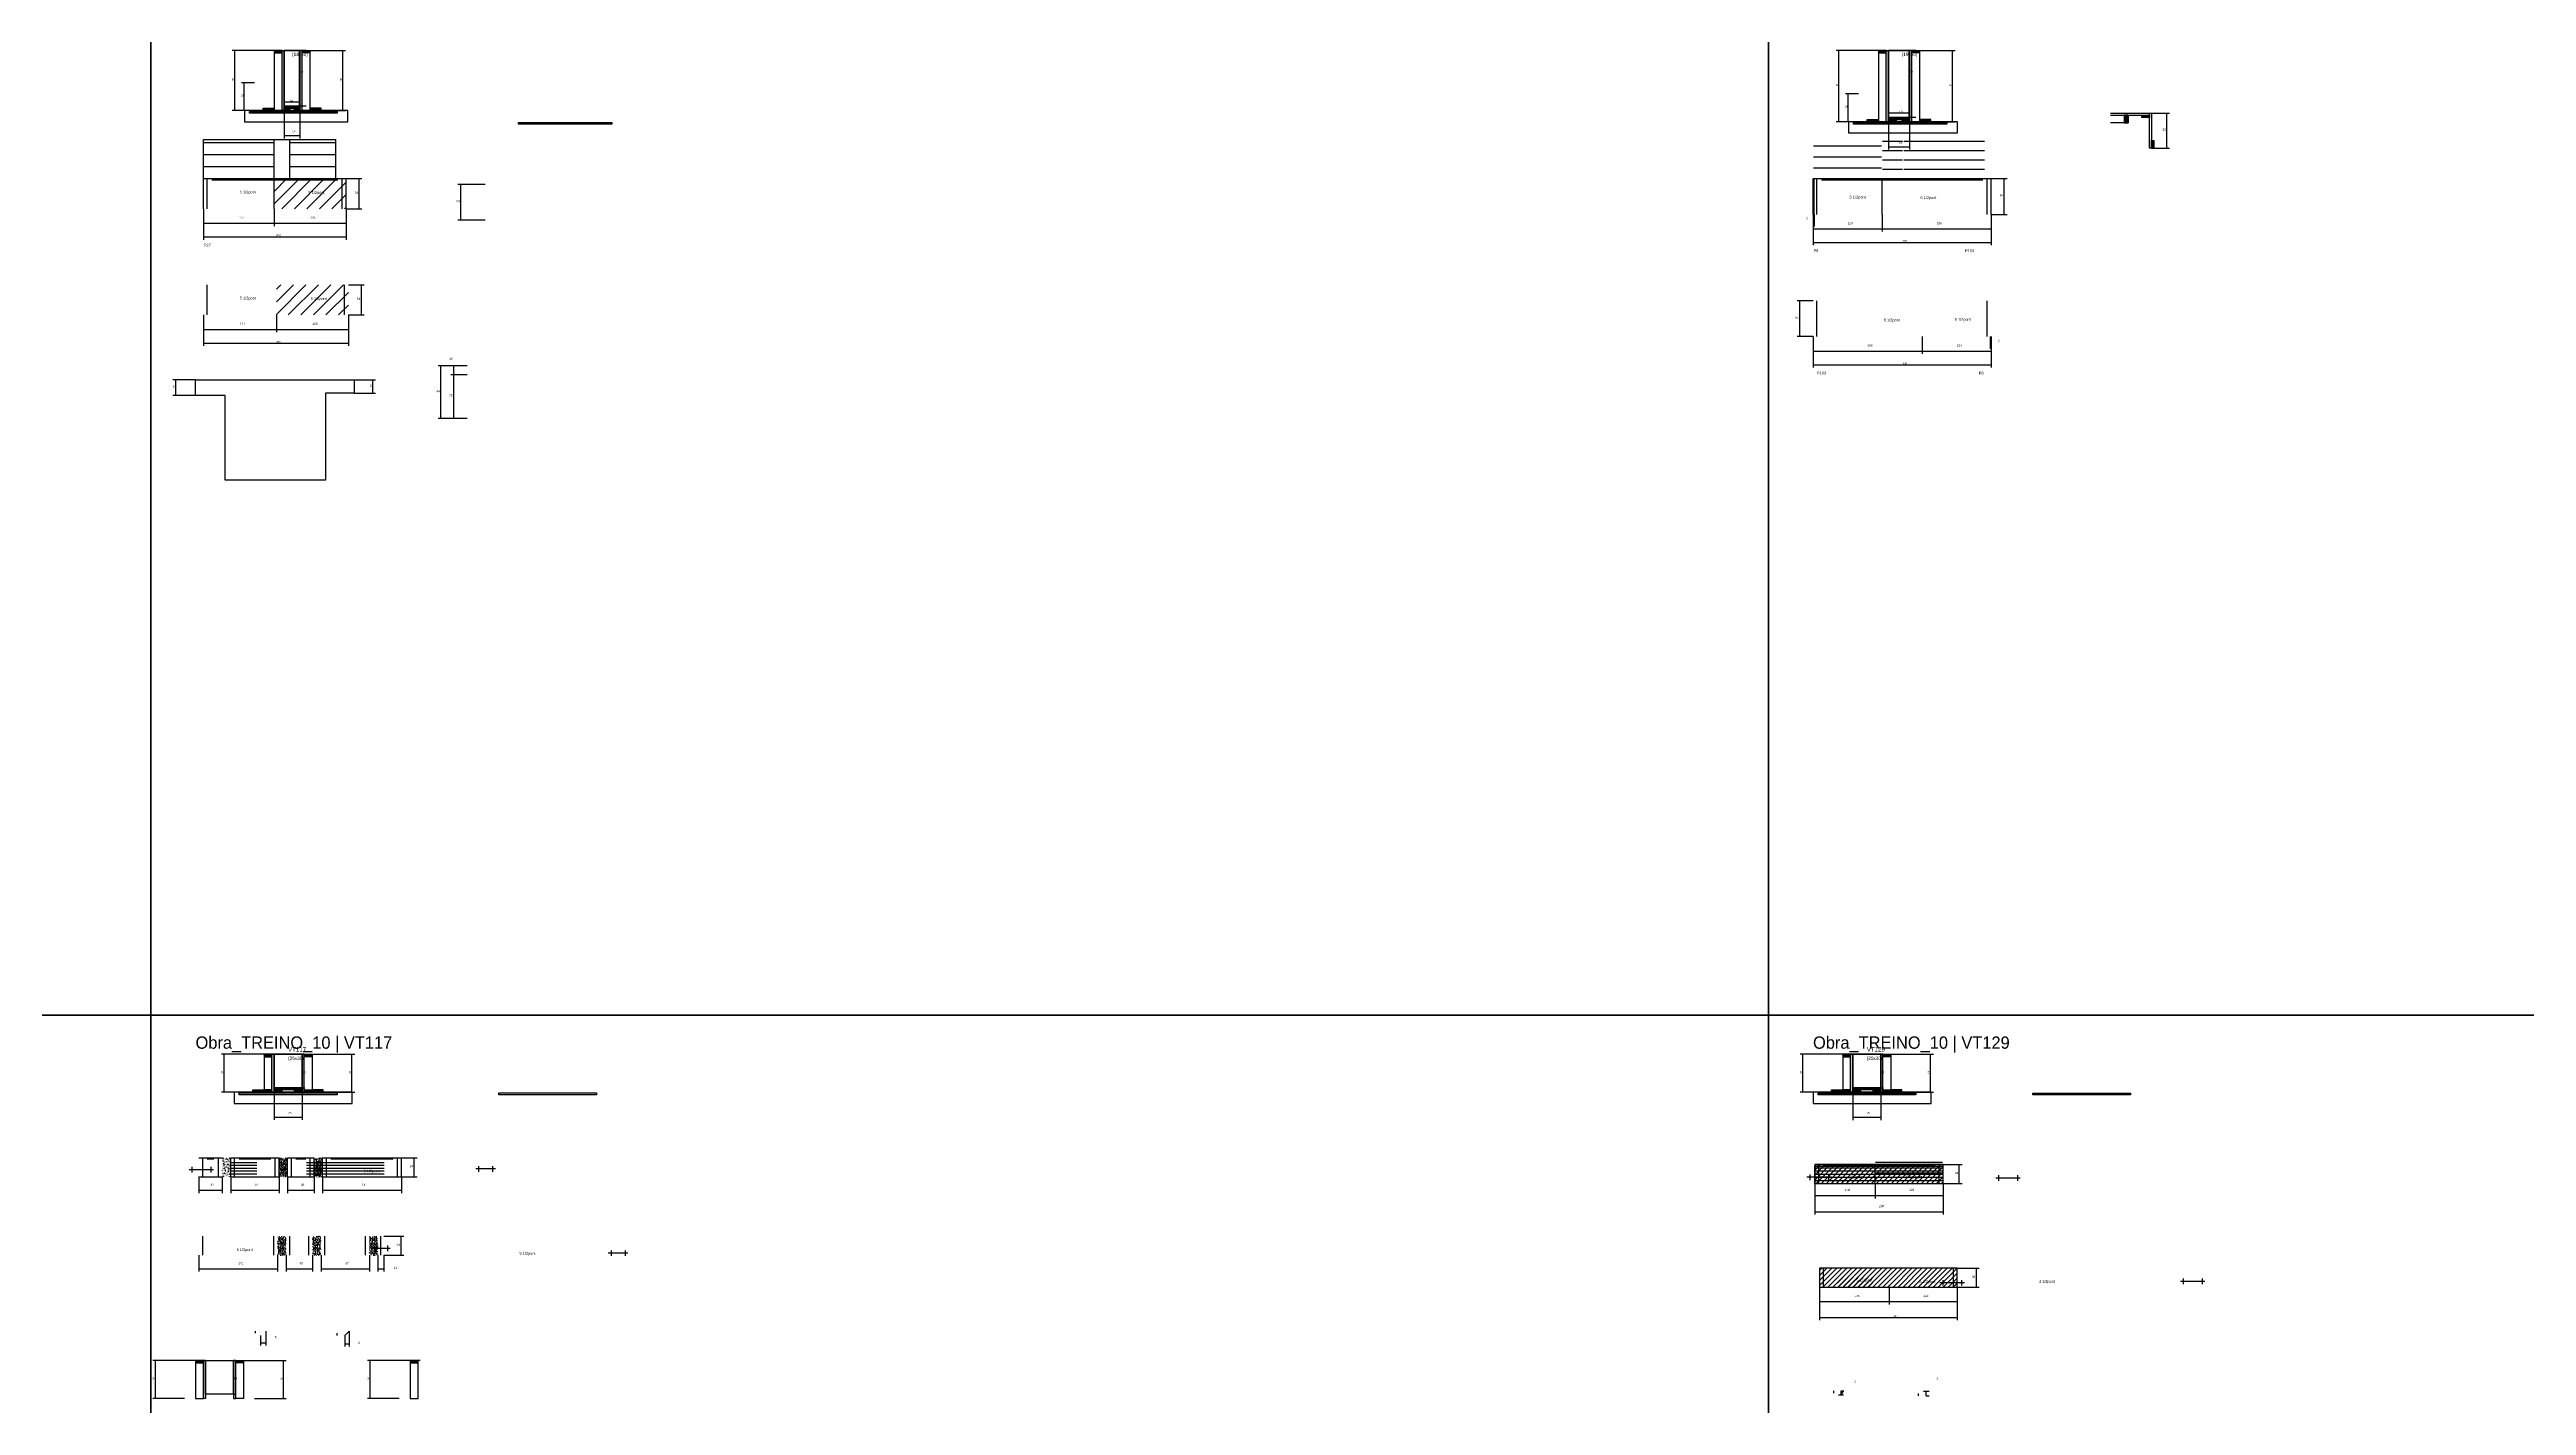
# Model space of a CAD drawing. Header units: metres. Extents: x -41 to 34800, y -36000 to 1848.
# Drawn here: x 25918 to 30359, y -15100 to -12668 of the extents above; entities that cross this region are included whole.
import ezdxf

# ---------------------------------------------------------------- set-up
doc = ezdxf.new("R2010")
doc.units = ezdxf.units.M
for name, color, linetype in [('CELL_BORDER', 8, 'Continuous'), ('CONCRETO', 251, 'Continuous'), ('COTA', 4, 'Continuous'), ('Cota Seção (2x)', 4, 'Continuous'), ('detalhes', 7, 'Continuous'), ('Hachura', 253, 'Continuous'), ('LABEL_ID', 3, 'Continuous'), ('Madeira', 126, 'Continuous'), ('NOMENCLATURA', 7, 'Continuous'), ('Painéis', 200, 'Continuous'), ('REAPROVEITAMENTO', 251, 'Continuous'), ('SARR_2.2x7', 40, 'Continuous'), ('SARR_EDITAR', 141, 'Continuous'), ('SCO-___-LAJ', 4, 'Continuous'), ('Texto Seção', 7, 'Continuous')]:
    doc.layers.add(name, color=color, linetype=linetype)

msp = doc.modelspace()

# ---------------------------------------------------------------- hatches: boundary and pattern name
at = {"layer": 'COTA'}
h = msp.add_hatch(dxfattribs=at)
h.set_pattern_fill('AR-CONC', scale=0.03)
h.paths.add_polyline_path([(26243, -14655.5), (26228, -14655.5), (26228, -14689.5), (26243, -14689.5)])
h = msp.add_hatch(dxfattribs=at)
h.set_pattern_fill('AR-CONC', scale=0.03)
h.paths.add_polyline_path([(26330, -14689.5), (26345, -14689.5), (26345, -14655.5), (26330, -14655.5)])
h = msp.add_hatch(dxfattribs=at)
h.set_pattern_fill('AR-CONC', scale=0.03)
h.paths.add_polyline_path([(26407.8, -14655.5), (26392.8, -14655.5), (26392.8, -14689.5), (26407.8, -14689.5)])
h = msp.add_hatch(dxfattribs=at)
h.set_pattern_fill('AR-CONC', scale=0.03)
h.paths.add_polyline_path([(26327.2, -14830.3), (26342.2, -14830.3), (26342.2, -14796.3), (26327.2, -14796.3)])
h = msp.add_hatch(dxfattribs=at)
h.set_pattern_fill('AR-CONC', scale=0.03)
h.paths.add_polyline_path([(26405, -14796.3), (26390, -14796.3), (26390, -14830.3), (26405, -14830.3)])
h = msp.add_hatch(dxfattribs=at)
h.set_pattern_fill('AR-CONC', scale=0.03)
h.paths.add_polyline_path([(26492, -14796.3), (26507, -14796.3), (26507, -14830.3), (26492, -14830.3)])
at = {"layer": 'Hachura'}
h = msp.add_hatch(dxfattribs=at)
h.set_pattern_fill('ANSI31', scale=0.5)
h.paths.add_polyline_path([(26335.1, -12674.4), (26335.1, -12670), (26335.1, -12670), (26321.1, -12670), (26321.1, -12670), (26321.1, -12674.4), (26321.1, -12674.4), (26335.1, -12674.4)])
h = msp.add_hatch(color=8, dxfattribs=at)
h.dxf.hatch_style = 1
h.paths.add_polyline_path([(26339.1, -12670), (26335.1, -12670), (26335.1, -12670), (26335.1, -12778), (26335.1, -12778), (26339.1, -12778), (26339.1, -12778), (26339.1, -12670)])
h = msp.add_hatch(color=8, dxfattribs=at)
h.dxf.hatch_style = 1
h.paths.add_polyline_path([(26371.1, -12670), (26367.1, -12670), (26367.1, -12670), (26367.1, -12778), (26367.1, -12778), (26371.1, -12778), (26371.1, -12778), (26371.1, -12670)])
h = msp.add_hatch(dxfattribs=at)
h.set_pattern_fill('ANSI31', scale=0.5)
h.paths.add_polyline_path([(26371.1, -12674.4), (26371.1, -12670), (26371.1, -12670), (26385.1, -12670), (26385.1, -12670), (26385.1, -12674.4), (26385.1, -12674.4), (26371.1, -12674.4)])
h = msp.add_hatch(dxfattribs=at)
h.set_pattern_fill('ANSI31', scale=0.5)
h.paths.add_polyline_path([(29211.1, -12674.4), (29211.1, -12670), (29211.1, -12670), (29197.1, -12670), (29197.1, -12670), (29197.1, -12674.4), (29197.1, -12674.4), (29211.1, -12674.4)])
h = msp.add_hatch(color=8, dxfattribs=at)
h.dxf.hatch_style = 1
h.paths.add_polyline_path([(29215.1, -12670), (29211.1, -12670), (29211.1, -12670), (29211.1, -12798), (29211.1, -12798), (29215.1, -12798), (29215.1, -12798), (29215.1, -12670)])
h = msp.add_hatch(color=8, dxfattribs=at)
h.dxf.hatch_style = 1
h.paths.add_polyline_path([(29257.1, -12670), (29253.1, -12670), (29253.1, -12670), (29253.1, -12798), (29253.1, -12798), (29257.1, -12798), (29257.1, -12798), (29257.1, -12670)])
h = msp.add_hatch(dxfattribs=at)
h.set_pattern_fill('ANSI31', scale=0.5)
h.paths.add_polyline_path([(29257.1, -12674.4), (29257.1, -12670), (29257.1, -12670), (29271.1, -12670), (29271.1, -12670), (29271.1, -12674.4), (29271.1, -12674.4), (29257.1, -12674.4)])
h = msp.add_hatch(dxfattribs=at)
h.set_pattern_fill('ANSI31', scale=0.5)
h.paths.add_polyline_path([(26301.1, -12778), (26301.1, -12773.6), (26301.1, -12773.6), (26321.1, -12773.6), (26321.1, -12773.6), (26321.1, -12778), (26321.1, -12778), (26301.1, -12778)])
h = msp.add_hatch(color=8, dxfattribs=at)
h.dxf.hatch_style = 1
h.paths.add_polyline_path([(26367.1, -12773.6), (26367.1, -12770), (26367.1, -12770), (26339.1, -12770), (26339.1, -12770), (26339.1, -12773.6), (26339.1, -12773.6), (26367.1, -12773.6)])
h = msp.add_hatch(dxfattribs=at)
h.set_pattern_fill('ANSI31', scale=0.5)
h.paths.add_polyline_path([(26339.1, -12778), (26339.1, -12773.6), (26339.1, -12773.6), (26349.1, -12773.6), (26349.1, -12773.6), (26349.1, -12778), (26349.1, -12778), (26339.1, -12778)])
h = msp.add_hatch(dxfattribs=at)
h.set_pattern_fill('ANSI31', scale=0.5)
h.paths.add_polyline_path([(26367.1, -12778), (26367.1, -12773.6), (26367.1, -12773.6), (26357.1, -12773.6), (26357.1, -12773.6), (26357.1, -12778), (26357.1, -12778), (26367.1, -12778)])
h = msp.add_hatch(dxfattribs=at)
h.set_pattern_fill('ANSI31', scale=0.5)
h.paths.add_polyline_path([(26405.1, -12778), (26405.1, -12773.6), (26405.1, -12773.6), (26385.1, -12773.6), (26385.1, -12773.6), (26385.1, -12778), (26385.1, -12778), (26405.1, -12778)])
h = msp.add_hatch(dxfattribs=at)
h.set_pattern_fill('ANSI31', scale=0.5)
h.paths.add_polyline_path([(29644.9, -12786), (29637.9, -12786), (29637.9, -12800), (29644.9, -12800)])
h = msp.add_hatch(dxfattribs=at)
h.set_pattern_fill('ANSI31', scale=0.5)
h.paths.add_polyline_path([(29669.3, -12786), (29669.3, -12790.4), (29669.3, -12790.4), (29683.3, -12790.4), (29683.3, -12790.4), (29683.3, -12786), (29683.3, -12786), (29669.3, -12786)])
h = msp.add_hatch(dxfattribs=at)
h.set_pattern_fill('ANSI31', scale=0.5)
h.paths.add_polyline_path([(29177.1, -12798), (29177.1, -12793.6), (29177.1, -12793.6), (29197.1, -12793.6), (29197.1, -12793.6), (29197.1, -12798), (29197.1, -12798), (29177.1, -12798)])
h = msp.add_hatch(color=8, dxfattribs=at)
h.dxf.hatch_style = 1
h.paths.add_polyline_path([(29253.1, -12793.6), (29253.1, -12790), (29253.1, -12790), (29215.1, -12790), (29215.1, -12790), (29215.1, -12793.6), (29215.1, -12793.6), (29253.1, -12793.6)])
h = msp.add_hatch(dxfattribs=at)
h.set_pattern_fill('ANSI31', scale=0.5)
h.paths.add_polyline_path([(29215.1, -12798), (29215.1, -12793.6), (29215.1, -12793.6), (29229.1, -12793.6), (29229.1, -12793.6), (29229.1, -12798), (29229.1, -12798), (29215.1, -12798)])
h = msp.add_hatch(dxfattribs=at)
h.set_pattern_fill('ANSI31', scale=0.5)
h.paths.add_polyline_path([(29253.1, -12798), (29253.1, -12793.6), (29253.1, -12793.6), (29239.1, -12793.6), (29239.1, -12793.6), (29239.1, -12798), (29239.1, -12798), (29253.1, -12798)])
h = msp.add_hatch(dxfattribs=at)
h.set_pattern_fill('ANSI31', scale=0.5)
h.paths.add_polyline_path([(29291.1, -12798), (29291.1, -12793.6), (29291.1, -12793.6), (29271.1, -12793.6), (29271.1, -12793.6), (29271.1, -12798), (29271.1, -12798), (29291.1, -12798)])
h = msp.add_hatch(dxfattribs=at)
h.set_pattern_fill('ANSI31', scale=0.5)
h.paths.add_polyline_path([(29686.9, -12845.4), (29691.3, -12845.4), (29691.3, -12845.4), (29691.3, -12831.5), (29691.3, -12831.5), (29686.9, -12831.5), (29686.9, -12831.5), (29686.9, -12845.4)])
h = msp.add_hatch(dxfattribs=at)
h.set_pattern_fill('ANSI31', scale=0.5)
h.paths.add_polyline_path([(26316.9, -14474.4), (26316.9, -14470), (26316.9, -14470), (26302.9, -14470), (26302.9, -14470), (26302.9, -14474.4), (26302.9, -14474.4), (26316.9, -14474.4)])
h = msp.add_hatch(color=8, dxfattribs=at)
h.dxf.hatch_style = 1
h.paths.add_polyline_path([(26316.9, -14470), (26320.9, -14470), (26320.9, -14470), (26320.9, -14538), (26320.9, -14538), (26316.9, -14538), (26316.9, -14538), (26316.9, -14470)])
h = msp.add_hatch(color=8, dxfattribs=at)
h.dxf.hatch_style = 1
h.paths.add_polyline_path([(26374.9, -14470), (26370.9, -14470), (26370.9, -14470), (26370.9, -14538), (26370.9, -14538), (26374.9, -14538), (26374.9, -14538), (26374.9, -14470)])
h = msp.add_hatch(dxfattribs=at)
h.set_pattern_fill('ANSI31', scale=0.5)
h.paths.add_polyline_path([(26374.9, -14474.4), (26374.9, -14470), (26374.9, -14470), (26388.9, -14470), (26388.9, -14470), (26388.9, -14474.4), (26388.9, -14474.4), (26374.9, -14474.4)])
h = msp.add_hatch(dxfattribs=at)
h.set_pattern_fill('ANSI31', scale=0.5)
h.paths.add_polyline_path([(29147.4, -14474.4), (29147.4, -14470), (29147.4, -14470), (29133.4, -14470), (29133.4, -14470), (29133.4, -14474.4), (29133.4, -14474.4), (29147.4, -14474.4)])
h = msp.add_hatch(color=8, dxfattribs=at)
h.dxf.hatch_style = 1
h.paths.add_polyline_path([(29147.4, -14470), (29151.4, -14470), (29151.4, -14470), (29151.4, -14538), (29151.4, -14538), (29147.4, -14538), (29147.4, -14538), (29147.4, -14470)])
h = msp.add_hatch(color=8, dxfattribs=at)
h.dxf.hatch_style = 1
h.paths.add_polyline_path([(29205.4, -14470), (29201.4, -14470), (29201.4, -14470), (29201.4, -14538), (29201.4, -14538), (29205.4, -14538), (29205.4, -14538), (29205.4, -14470)])
h = msp.add_hatch(dxfattribs=at)
h.set_pattern_fill('ANSI31', scale=0.5)
h.paths.add_polyline_path([(29205.4, -14474.4), (29205.4, -14470), (29205.4, -14470), (29219.4, -14470), (29219.4, -14470), (29219.4, -14474.4), (29219.4, -14474.4), (29205.4, -14474.4)])
h = msp.add_hatch(dxfattribs=at)
h.set_pattern_fill('ANSI31', scale=0.5)
h.paths.add_polyline_path([(26282.9, -14538), (26282.9, -14533.6), (26282.9, -14533.6), (26302.9, -14533.6), (26302.9, -14533.6), (26302.9, -14538), (26302.9, -14538), (26282.9, -14538)])
h = msp.add_hatch(dxfattribs=at)
h.set_pattern_fill('ANSI31', scale=0.5)
h.paths.add_polyline_path([(26316.9, -14538), (26316.9, -14533.6), (26316.9, -14533.6), (26302.9, -14533.6), (26302.9, -14533.6), (26302.9, -14538), (26302.9, -14538), (26316.9, -14538)])
h = msp.add_hatch(color=8, dxfattribs=at)
h.dxf.hatch_style = 1
h.paths.add_polyline_path([(26320.9, -14533.6), (26320.9, -14530), (26320.9, -14530), (26370.9, -14530), (26370.9, -14530), (26370.9, -14533.6), (26370.9, -14533.6), (26320.9, -14533.6)])
h = msp.add_hatch(dxfattribs=at)
h.set_pattern_fill('ANSI31', scale=0.5)
h.paths.add_polyline_path([(26320.9, -14538), (26320.9, -14533.6), (26320.9, -14533.6), (26334.9, -14533.6), (26334.9, -14533.6), (26334.9, -14538), (26334.9, -14538), (26320.9, -14538)])
h = msp.add_hatch(dxfattribs=at)
h.set_pattern_fill('ANSI31', scale=0.5)
h.paths.add_polyline_path([(26370.9, -14538), (26370.9, -14533.6), (26370.9, -14533.6), (26356.9, -14533.6), (26356.9, -14533.6), (26356.9, -14538), (26356.9, -14538), (26370.9, -14538)])
h = msp.add_hatch(dxfattribs=at)
h.set_pattern_fill('ANSI31', scale=0.5)
h.paths.add_polyline_path([(26374.9, -14538), (26374.9, -14533.6), (26374.9, -14533.6), (26388.9, -14533.6), (26388.9, -14533.6), (26388.9, -14538), (26388.9, -14538), (26374.9, -14538)])
h = msp.add_hatch(dxfattribs=at)
h.set_pattern_fill('ANSI31', scale=0.5)
h.paths.add_polyline_path([(26408.9, -14538), (26408.9, -14533.6), (26408.9, -14533.6), (26388.9, -14533.6), (26388.9, -14533.6), (26388.9, -14538), (26388.9, -14538), (26408.9, -14538)])
h = msp.add_hatch(dxfattribs=at)
h.set_pattern_fill('ANSI31', scale=0.5)
h.paths.add_polyline_path([(29113.4, -14538), (29113.4, -14533.6), (29113.4, -14533.6), (29133.4, -14533.6), (29133.4, -14533.6), (29133.4, -14538), (29133.4, -14538), (29113.4, -14538)])
h = msp.add_hatch(dxfattribs=at)
h.set_pattern_fill('ANSI31', scale=0.5)
h.paths.add_polyline_path([(29147.4, -14538), (29147.4, -14533.6), (29147.4, -14533.6), (29133.4, -14533.6), (29133.4, -14533.6), (29133.4, -14538), (29133.4, -14538), (29147.4, -14538)])
h = msp.add_hatch(color=8, dxfattribs=at)
h.dxf.hatch_style = 1
h.paths.add_polyline_path([(29151.4, -14533.6), (29151.4, -14530), (29151.4, -14530), (29201.4, -14530), (29201.4, -14530), (29201.4, -14533.6), (29201.4, -14533.6), (29151.4, -14533.6)])
h = msp.add_hatch(dxfattribs=at)
h.set_pattern_fill('ANSI31', scale=0.5)
h.paths.add_polyline_path([(29151.4, -14538), (29151.4, -14533.6), (29151.4, -14533.6), (29165.4, -14533.6), (29165.4, -14533.6), (29165.4, -14538), (29165.4, -14538), (29151.4, -14538)])
h = msp.add_hatch(dxfattribs=at)
h.set_pattern_fill('ANSI31', scale=0.5)
h.paths.add_polyline_path([(29201.4, -14538), (29201.4, -14533.6), (29201.4, -14533.6), (29187.4, -14533.6), (29187.4, -14533.6), (29187.4, -14538), (29187.4, -14538), (29201.4, -14538)])
h = msp.add_hatch(dxfattribs=at)
h.set_pattern_fill('ANSI31', scale=0.5)
h.paths.add_polyline_path([(29205.4, -14538), (29205.4, -14533.6), (29205.4, -14533.6), (29219.4, -14533.6), (29219.4, -14533.6), (29219.4, -14538), (29219.4, -14538), (29205.4, -14538)])
h = msp.add_hatch(dxfattribs=at)
h.set_pattern_fill('ANSI31', scale=0.5)
h.paths.add_polyline_path([(29239.4, -14538), (29239.4, -14533.6), (29239.4, -14533.6), (29219.4, -14533.6), (29219.4, -14533.6), (29219.4, -14538), (29219.4, -14538), (29239.4, -14538)])
h = msp.add_hatch(dxfattribs=at)
h.set_pattern_fill('ANSI31', scale=2)
h.paths.add_polyline_path([(29191.3, -14701.8), (29191.3, -14667.8), (29083.3, -14667.8), (29083.3, -14701.8)])
h = msp.add_hatch(dxfattribs=at)
h.set_pattern_fill('ANSI31', scale=2)
h.paths.add_polyline_path([(29106.6, -14700.7), (29174.2, -14700.7), (29174.2, -14700.7), (29179.7, -14684.8), (29179.7, -14684.8), (29112.1, -14684.8), (29112.1, -14684.8), (29106.6, -14700.7)])
h = msp.add_hatch(dxfattribs=at)
h.set_pattern_fill('ANSI31', scale=2)
h.paths.add_polyline_path([(29313.3, -14667.8), (29191.3, -14667.8), (29191.3, -14701.8), (29313.3, -14701.8)])
h = msp.add_hatch(dxfattribs=at)
h.set_pattern_fill('ANSI31', scale=2)
h.paths.add_polyline_path([(29210.5, -14700.7), (29278.1, -14700.7), (29278.1, -14700.7), (29283.6, -14684.8), (29283.6, -14684.8), (29216, -14684.8), (29216, -14684.8), (29210.5, -14700.7)])
h = msp.add_hatch(dxfattribs=at)
h.set_pattern_fill('ANSI31', scale=2)
h.paths.add_polyline_path([(29216.6, -14853.6), (29091.8, -14853.6), (29091.8, -14887.6), (29216.6, -14887.6)])
h = msp.add_hatch(dxfattribs=at)
h.set_pattern_fill('ANSI31', scale=2)
h.paths.add_polyline_path([(29121.3, -14885.5), (29189, -14885.5), (29189, -14885.5), (29194.5, -14869.5), (29194.5, -14869.5), (29126.8, -14869.5), (29126.8, -14869.5), (29121.3, -14885.5)])
h = msp.add_hatch(dxfattribs=at)
h.set_pattern_fill('ANSI31', scale=2)
h.paths.add_polyline_path([(29338.6, -14853.6), (29216.6, -14853.6), (29216.6, -14887.6), (29338.6, -14887.6)])
h = msp.add_hatch(dxfattribs=at)
h.set_pattern_fill('ANSI31', scale=0.5)
h.paths.add_polyline_path([(26194, -15023.5), (26194, -15019.1), (26194, -15019.1), (26180, -15019.1), (26180, -15019.1), (26180, -15023.5), (26180, -15023.5), (26194, -15023.5)])
h = msp.add_hatch(color=8, dxfattribs=at)
h.dxf.hatch_style = 1
h.paths.add_polyline_path([(26194, -15019.1), (26198, -15019.1), (26198, -15019.1), (26198, -15087.1), (26198, -15087.1), (26194, -15087.1), (26194, -15087.1), (26194, -15019.1)])
h = msp.add_hatch(color=8, dxfattribs=at)
h.dxf.hatch_style = 1
h.paths.add_polyline_path([(26252, -15019.1), (26248, -15019.1), (26248, -15019.1), (26248, -15087.1), (26248, -15087.1), (26252, -15087.1), (26252, -15087.1), (26252, -15019.1)])
h = msp.add_hatch(dxfattribs=at)
h.set_pattern_fill('ANSI31', scale=0.5)
h.paths.add_polyline_path([(26252, -15023.5), (26252, -15019.1), (26252, -15019.1), (26266, -15019.1), (26266, -15019.1), (26266, -15023.5), (26266, -15023.5), (26252, -15023.5)])
h = msp.add_hatch(dxfattribs=at)
h.set_pattern_fill('ANSI31', scale=0.5)
h.paths.add_polyline_path([(26579, -15023.5), (26579, -15019.1), (26579, -15019.1), (26565, -15019.1), (26565, -15019.1), (26565, -15023.5), (26565, -15023.5), (26579, -15023.5)])
at = {"layer": 'REAPROVEITAMENTO'}
h = msp.add_hatch(dxfattribs=at)
h.set_pattern_fill('ANSI31', scale=5)
h.paths.add_polyline_path([(26321, -12899.9), (26321, -12953.9), (26321, -12953.9), (26450, -12953.9), (26450, -12953.9), (26450, -12899.9), (26450, -12899.9), (26321, -12899.9)])
h = msp.add_hatch(dxfattribs=at)
h.set_pattern_fill('ANSI31', scale=5)
h.paths.add_polyline_path([(26325, -13090.3), (26325, -13144.3), (26325, -13144.3), (26454, -13144.3), (26454, -13144.3), (26454, -13090.3), (26454, -13090.3), (26325, -13090.3)])

# ---------------------------------------------------------------- linework, layer by layer
at = {"layer": 'CELL_BORDER'}
for points in [[(23200, -14400), (26100, -14400), (26100, -12600), (23200, -12600)], [(26100, -14400), (29000, -14400), (29000, -12600), (26100, -12600)], [(29000, -14400), (31900, -14400), (31900, -12600), (29000, -12600)], [(23200, -16200), (26100, -16200), (26100, -14400), (23200, -14400)], [(26100, -16200), (29000, -16200), (29000, -14400), (26100, -14400)], [(29000, -16200), (31900, -16200), (31900, -14400), (29000, -14400)]]:
    msp.add_lwpolyline(points, close=True, dxfattribs=at)
at = {"layer": 'CONCRETO'}
for points in [[(26339.1, -12670), (26339.1, -12670), (26367.1, -12670), (26367.1, -12698), (26367.1, -12698), (26367.1, -12770), (26339.1, -12770), (26339.1, -12670)], [(26339.1, -12770), (26367.1, -12770), (26367.1, -12670), (26339.1, -12670)], [(29215.1, -12670), (29215.1, -12670), (29253.1, -12670), (29253.1, -12698), (29253.1, -12698), (29253.1, -12790), (29215.1, -12790), (29215.1, -12670)], [(29215.1, -12790), (29253.1, -12790), (29253.1, -12670), (29215.1, -12670)], [(26180, -13288.6), (26180, -13260.6), (26464.6, -13260.6), (26464.6, -13284.6), (26413.1, -13284.6), (26413.1, -13440.6), (26233.1, -13440.6), (26233.1, -13288.6)], [(26320.9, -14470), (26320.9, -14470), (26320.9, -14470), (26320.9, -14470), (26370.9, -14470), (26370.9, -14470), (26370.9, -14470), (26370.9, -14530), (26320.9, -14530), (26320.9, -14470)], [(26320.9, -14530), (26370.9, -14530), (26370.9, -14470), (26320.9, -14470)], [(29151.4, -14470), (29151.4, -14470), (29151.4, -14470), (29151.4, -14470), (29201.4, -14470), (29201.4, -14470), (29201.4, -14470), (29201.4, -14530), (29151.4, -14530), (29151.4, -14470)], [(29151.4, -14530), (29201.4, -14530), (29201.4, -14470), (29151.4, -14470)], [(26198, -15019.1), (26198, -15019.1), (26198, -15019.1), (26198, -15019.1), (26248, -15019.1), (26248, -15019.1), (26248, -15019.1), (26248, -15079.1), (26198, -15079.1), (26198, -15019.1)]]:
    msp.add_lwpolyline(points, close=True, dxfattribs=at)
at = {"layer": 'COTA'}
for p, q in [((26321.1, -12670), (26245.4, -12670)), ((26250.4, -12778), (26250.4, -12670)), ((26385.1, -12670), (26449, -12670)), ((26444, -12778), (26444, -12670)), ((29197.1, -12670), (29121.4, -12670)), ((29126.4, -12798), (29126.4, -12670)), ((29271.1, -12670), (29335, -12670)), ((29330, -12798), (29330, -12670)), ((26285.8, -12728), (26262.2, -12728)), ((26267.2, -12778), (26267.2, -12728)), ((26305.5, -12778), (26245.4, -12778)), ((26285.8, -12778), (26262.2, -12778)), ((26339.1, -12778), (26339.1, -12827.7)), ((26367.1, -12778), (26367.1, -12827.7)), ((26400.7, -12778), (26449, -12778)), ((29161.8, -12748), (29138.2, -12748)), ((29143.2, -12798), (29143.2, -12748)), ((29686.9, -12782.4), (29719.1, -12782.4)), ((29714.1, -12845.4), (29714.1, -12782.4)), ((26339.1, -12822.7), (26367.1, -12822.7)), ((29181.5, -12798), (29121.4, -12798)), ((29161.8, -12798), (29138.2, -12798)), ((29215.1, -12798), (29215.1, -12847.7)), ((29253.1, -12798), (29253.1, -12847.7)), ((29286.7, -12798), (29335, -12798)), ((29215.1, -12842.7), (29253.1, -12842.7)), ((29686.9, -12845.4), (29719.1, -12845.4)), ((26450, -12899.9), (26478.4, -12899.9)), ((26473.4, -12953.9), (26473.4, -12899.9)), ((26699.5, -12910.1), (26650.5, -12910.1)), ((26655.5, -12974.1), (26655.5, -12910.1)), ((29399.5, -12899.9), (29427.9, -12899.9)), ((29422.9, -12963.9), (29422.9, -12899.9)), ((26194, -12953.9), (26194, -12984.9)), ((26194, -12953.9), (26194, -13009.4)), ((26321, -12953.9), (26321, -12984.9)), ((26321, -12953.9), (26321, -12984.9)), ((26450, -12953.9), (26450, -12984.9)), ((26450, -12953.9), (26450, -13009.4)), ((26450, -12953.9), (26478.4, -12953.9)), ((29080, -12963.9), (29080, -12994.9)), ((29080, -12963.9), (29080, -13019.4)), ((29080, -12963.9), (29080, -12985.6)), ((29082, -12963.9), (29082, -12985.6)), ((29204, -12963.9), (29204, -12994.9)), ((29204, -12963.9), (29204, -12994.9)), ((29399.5, -12963.9), (29399.5, -12994.9)), ((29399.5, -12963.9), (29399.5, -13019.4)), ((29399.5, -12963.9), (29427.9, -12963.9)), ((26194, -12979.9), (26321, -12979.9)), ((26194, -13004.4), (26450, -13004.4)), ((26321, -12979.9), (26450, -12979.9)), ((26699.5, -12974.1), (26650.5, -12974.1)), ((29080, -12980.6), (29082, -12980.6)), ((29080, -12989.9), (29204, -12989.9)), ((29204, -12989.9), (29399.5, -12989.9)), ((29080, -13014.4), (29399.5, -13014.4)), ((26454, -13090.3), (26482.4, -13090.3)), ((26477.4, -13144.3), (26477.4, -13090.3)), ((26194, -13144.3), (26194, -13175.3)), ((26194, -13144.3), (26194, -13199.8)), ((26325, -13144.3), (26325, -13175.3)), ((26325, -13144.3), (26325, -13175.3)), ((26454, -13144.3), (26454, -13175.3)), ((26454, -13144.3), (26454, -13199.8)), ((26454, -13144.3), (26482.4, -13144.3)), ((29080, -13119.2), (29051.6, -13119.2)), ((29056.6, -13183.2), (29056.6, -13119.2)), ((26194, -13170.3), (26325, -13170.3)), ((26325, -13170.3), (26454, -13170.3)), ((29080, -13183.2), (29051.6, -13183.2)), ((29080, -13183.2), (29080, -13214.2)), ((29080, -13183.2), (29080, -13238.7)), ((29275.5, -13183.2), (29275.5, -13214.2)), ((29275.5, -13183.2), (29275.5, -13214.2)), ((29397.5, -13183.2), (29397.5, -13204.9)), ((29399.5, -13183.2), (29399.5, -13214.2)), ((29399.5, -13183.2), (29399.5, -13238.7)), ((29399.5, -13183.2), (29399.5, -13204.9)), ((26194, -13194.8), (26454, -13194.8)), ((29080, -13209.2), (29275.5, -13209.2)), ((29080, -13233.7), (29399.5, -13233.7)), ((29275.5, -13209.2), (29399.5, -13209.2)), ((29397.5, -13199.9), (29399.5, -13199.9)), ((26180, -13260.6), (26139.5, -13260.6)), ((26144.5, -13288.6), (26144.5, -13260.6)), ((26462.3, -13260.6), (26502.8, -13260.6)), ((26497.8, -13284.6), (26497.8, -13260.6)), ((26667.3, -13235.8), (26614.9, -13235.8)), ((26619.9, -13329.8), (26619.9, -13235.8)), ((26667.3, -13235.8), (26637.9, -13235.8)), ((26667.3, -13251.8), (26637.9, -13251.8)), ((26667.3, -13251.8), (26637.9, -13251.8)), ((26642.9, -13251.8), (26642.9, -13235.8)), ((26642.9, -13329.8), (26642.9, -13251.8)), ((26180, -13288.6), (26139.5, -13288.6)), ((26464.6, -13284.6), (26502.8, -13284.6)), ((26667.3, -13329.8), (26614.9, -13329.8)), ((26667.3, -13329.8), (26637.9, -13329.8)), ((26320.9, -14470), (26226.3, -14470)), ((26231.3, -14538), (26231.3, -14470)), ((26388.9, -14470), (26465.4, -14470)), ((26460.4, -14538), (26460.4, -14470)), ((29151.4, -14470), (29056.8, -14470)), ((29061.8, -14538), (29061.8, -14470)), ((29219.4, -14470), (29295.9, -14470)), ((29290.9, -14538), (29290.9, -14470)), ((26282.9, -14538), (26226.3, -14538)), ((26320.9, -14533.6), (26320.9, -14587.7)), ((26370.9, -14533.6), (26370.9, -14587.7)), ((26408.9, -14538), (26465.4, -14538)), ((29113.4, -14538), (29056.8, -14538)), ((29151.4, -14533.6), (29151.4, -14587.8)), ((29201.4, -14533.6), (29201.4, -14587.8)), ((29239.4, -14538), (29295.9, -14538)), ((26320.9, -14582.7), (26370.9, -14582.7)), ((29151.4, -14582.8), (29201.4, -14582.8)), ((26185.9, -14689.5), (26185.9, -14718.9)), ((26228, -14689.5), (26228, -14718.9)), ((26243, -14689.5), (26243, -14718.9)), ((26330, -14689.5), (26330, -14718.9)), ((26345, -14689.5), (26345, -14718.9)), ((26392.8, -14689.5), (26392.8, -14718.9)), ((26407.8, -14689.5), (26407.8, -14718.9)), ((26549.1, -14655.5), (26577.2, -14655.5)), ((26549.1, -14689.5), (26577.2, -14689.5)), ((26549.1, -14689.5), (26549.1, -14718.9)), ((26572.2, -14689.5), (26572.2, -14655.5)), ((29313.3, -14667.8), (29347.3, -14667.8)), ((29342.3, -14701.8), (29342.3, -14667.8)), ((26185.9, -14713.9), (26228, -14713.9)), ((26243, -14713.9), (26330, -14713.9)), ((26345, -14713.9), (26392.8, -14713.9)), ((26407.8, -14713.9), (26549.1, -14713.9)), ((29083.3, -14701.8), (29083.3, -14757.3)), ((29083.3, -14701.8), (29083.3, -14728.3)), ((29083.3, -14723.3), (29191.3, -14723.3)), ((29191.3, -14701.8), (29191.3, -14728.3)), ((29191.3, -14701.8), (29191.3, -14728.3)), ((29191.3, -14723.3), (29313.3, -14723.3)), ((29313.3, -14701.8), (29347.3, -14701.8)), ((29313.3, -14701.8), (29313.3, -14757.3)), ((29313.3, -14701.8), (29313.3, -14728.3)), ((29083.3, -14752.3), (29313.3, -14752.3)), ((26186.2, -14830.3), (26186.2, -14859.7)), ((26327.2, -14830.3), (26327.2, -14859.7)), ((26342.2, -14830.3), (26342.2, -14859.7)), ((26390, -14830.3), (26390, -14859.7)), ((26405, -14830.3), (26405, -14859.7)), ((26492, -14830.3), (26492, -14859.7)), ((26507, -14830.3), (26507, -14859.7)), ((26517.6, -14796.3), (26553.6, -14796.3)), ((26517.6, -14830.3), (26517.6, -14859.7)), ((26517.6, -14830.3), (26553.6, -14830.3)), ((26548.6, -14830.3), (26548.6, -14796.3)), ((26186.2, -14854.7), (26327.2, -14854.7)), ((26342.2, -14854.7), (26390, -14854.7)), ((26405, -14854.7), (26492, -14854.7)), ((26507, -14854.7), (26517.6, -14854.7)), ((29338.6, -14853.6), (29377.8, -14853.6)), ((29372.8, -14887.6), (29372.8, -14853.6)), ((29091.8, -14887.6), (29091.8, -14946.9)), ((29091.8, -14887.6), (29091.8, -14918.4)), ((29091.8, -14913.4), (29216.6, -14913.4)), ((29216.6, -14887.6), (29216.6, -14918.4)), ((29216.6, -14887.6), (29216.6, -14918.4)), ((29216.6, -14913.4), (29338.6, -14913.4)), ((29338.6, -14887.6), (29377.8, -14887.6)), ((29338.6, -14887.6), (29338.6, -14946.9)), ((29338.6, -14887.6), (29338.6, -14918.4)), ((29091.8, -14941.9), (29338.6, -14941.9)), ((26296.7, -14974.2), (26296.7, -14992.1)), ((26296.7, -14987.1), (26306.2, -14987.1)), ((26306.2, -14966.2), (26306.2, -14992.1)), ((26447.4, -14974.2), (26447.4, -14994.1)), ((26447.4, -14989.1), (26455.4, -14989.1)), ((26455.4, -14966.2), (26455.4, -14994.1)), ((26198, -15019.1), (26103.4, -15019.1)), ((26108.4, -15087.1), (26108.4, -15019.1)), ((26266, -15019.1), (26342.5, -15019.1)), ((26337.5, -15087.1), (26337.5, -15019.1)), ((26583, -15019.1), (26488.3, -15019.1)), ((26493.3, -15087.1), (26493.3, -15019.1)), ((26160, -15087.1), (26103.4, -15087.1)), ((26286, -15087.1), (26342.5, -15087.1)), ((26545, -15087.1), (26488.3, -15087.1)), ((29134.8, -15081.4), (29125.4, -15081.4)), ((29130.4, -15081.4), (29130.4, -15073.4)), ((29130.4, -15073.4), (29135.4, -15073.4)), ((29277.9, -15074.2), (29288, -15074.2)), ((29283, -15082.2), (29283, -15074.2)), ((29283, -15082.2), (29288, -15082.2))]:
    msp.add_line(p, q, dxfattribs=at)
at = {"layer": 'Cota Seção (2x)'}
for p, q in [((26378.1, -12670), (26361.6, -12670)), ((26366.6, -12770), (26366.6, -12670)), ((29264.1, -12670), (29247.6, -12670)), ((29252.6, -12790), (29252.6, -12670)), ((26339.1, -12778), (26339.1, -12757)), ((26339.1, -12762), (26367.1, -12762)), ((26378.1, -12770), (26361.6, -12770)), ((26367.1, -12778), (26367.1, -12757)), ((29215.1, -12798), (29215.1, -12777)), ((29215.1, -12782), (29253.1, -12782)), ((29253.1, -12798), (29253.1, -12777)), ((29264.1, -12790), (29247.6, -12790)), ((26370.9, -14530), (26370.9, -14470)), ((26370.9, -14470), (26375.9, -14470)), ((29201.4, -14530), (29201.4, -14470)), ((29201.4, -14470), (29206.4, -14470)), ((26370.9, -14530), (26375.9, -14530)), ((29201.4, -14530), (29206.4, -14530)), ((26248, -15079.1), (26248, -15019.1)), ((26248, -15019.1), (26253, -15019.1)), ((26248, -15079.1), (26253, -15079.1))]:
    msp.add_line(p, q, dxfattribs=at)
at = {"layer": 'detalhes'}
for p, q in [((26212.3, -14676.9), (26168.5, -14676.9)), ((26173.5, -14671.9), (26173.5, -14681.9)), ((26207.3, -14671.9), (26207.3, -14681.9)), ((26717.6, -14675.5), (26682.3, -14675.5)), ((26687.3, -14670.5), (26687.3, -14680.5)), ((26712.6, -14670.5), (26712.6, -14680.5)), ((29113, -14690.4), (29069.2, -14690.4)), ((29074.2, -14685.4), (29074.2, -14695.4)), ((29108, -14685.4), (29108, -14695.4)), ((29451.6, -14692), (29407.7, -14692)), ((29412.7, -14687), (29412.7, -14697)), ((29446.6, -14687), (29446.6, -14697)), ((26529.1, -14818.1), (26496.6, -14818.1)), ((26501.6, -14813.1), (26501.6, -14823.1)), ((26524.1, -14813.1), (26524.1, -14823.1)), ((26955.2, -14826.6), (26919.9, -14826.6)), ((26924.9, -14821.6), (26924.9, -14831.6)), ((26950.2, -14821.6), (26950.2, -14831.6)), ((29312.6, -14874.7), (29312.6, -14884.7)), ((29346.4, -14874.7), (29346.4, -14884.7)), ((29743.9, -14872.1), (29743.9, -14882.1)), ((29777.7, -14872.1), (29777.7, -14882.1)), ((29351.4, -14879.7), (29307.6, -14879.7)), ((29782.7, -14877.1), (29738.9, -14877.1))]:
    msp.add_line(p, q, dxfattribs=at)
at = {"layer": 'Madeira'}
for points in [[(26335.1, -12674.4), (26335.1, -12670), (26321.1, -12670), (26321.1, -12674.4)], [(26335.1, -12670), (26321.1, -12670), (26321.1, -12778), (26335.1, -12778)], [(26371.1, -12674.4), (26371.1, -12670), (26385.1, -12670), (26385.1, -12674.4)], [(26371.1, -12670), (26385.1, -12670), (26385.1, -12778), (26371.1, -12778)], [(29211.1, -12674.4), (29211.1, -12670), (29197.1, -12670), (29197.1, -12674.4)], [(29211.1, -12670), (29197.1, -12670), (29197.1, -12798), (29211.1, -12798)], [(29257.1, -12674.4), (29257.1, -12670), (29271.1, -12670), (29271.1, -12674.4)], [(29257.1, -12670), (29271.1, -12670), (29271.1, -12798), (29257.1, -12798)], [(26267.6, -12798), (26452.8, -12798), (26452.8, -12778), (26267.6, -12778)], [(26301.1, -12778), (26301.1, -12773.6), (26321.1, -12773.6), (26321.1, -12778)], [(26339.1, -12778), (26339.1, -12773.6), (26349.1, -12773.6), (26349.1, -12778)], [(26367.1, -12778), (26367.1, -12773.6), (26357.1, -12773.6), (26357.1, -12778)], [(26405.1, -12778), (26405.1, -12773.6), (26385.1, -12773.6), (26385.1, -12778)], [(29644.9, -12800), (29644.9, -12786), (29637.9, -12786), (29637.9, -12800)], [(29669.3, -12786), (29683.3, -12786), (29683.3, -12790.4), (29669.3, -12790.4)], [(29143.7, -12818), (29338.8, -12818), (29338.8, -12798), (29143.7, -12798)], [(29177.1, -12798), (29177.1, -12793.6), (29197.1, -12793.6), (29197.1, -12798)], [(29215.1, -12798), (29215.1, -12793.6), (29229.1, -12793.6), (29229.1, -12798)], [(29253.1, -12798), (29253.1, -12793.6), (29239.1, -12793.6), (29239.1, -12798)], [(29291.1, -12798), (29291.1, -12793.6), (29271.1, -12793.6), (29271.1, -12798)], [(29686.9, -12845.4), (29686.9, -12831.5), (29691.3, -12831.5), (29691.3, -12845.4)], [(26316.9, -14474.4), (26316.9, -14470), (26302.9, -14470), (26302.9, -14474.4)], [(26316.9, -14470), (26302.9, -14470), (26302.9, -14538), (26316.9, -14538)], [(26374.9, -14474.4), (26374.9, -14470), (26388.9, -14470), (26388.9, -14474.4)], [(26374.9, -14470), (26388.9, -14470), (26388.9, -14538), (26374.9, -14538)], [(29147.4, -14474.4), (29147.4, -14470), (29133.4, -14470), (29133.4, -14474.4)], [(29147.4, -14470), (29133.4, -14470), (29133.4, -14538), (29147.4, -14538)], [(29205.4, -14474.4), (29205.4, -14470), (29219.4, -14470), (29219.4, -14474.4)], [(29205.4, -14470), (29219.4, -14470), (29219.4, -14538), (29205.4, -14538)], [(26249.5, -14558), (26461, -14558), (26461, -14538), (26249.5, -14538)], [(26282.9, -14538), (26282.9, -14533.6), (26302.9, -14533.6), (26302.9, -14538)], [(26316.9, -14538), (26316.9, -14533.6), (26302.9, -14533.6), (26302.9, -14538)], [(26320.9, -14538), (26320.9, -14533.6), (26334.9, -14533.6), (26334.9, -14538)], [(26370.9, -14538), (26370.9, -14533.6), (26356.9, -14533.6), (26356.9, -14538)], [(26374.9, -14538), (26374.9, -14533.6), (26388.9, -14533.6), (26388.9, -14538)], [(26408.9, -14538), (26408.9, -14533.6), (26388.9, -14533.6), (26388.9, -14538)], [(29080, -14558), (29291.6, -14558), (29291.6, -14538), (29080, -14538)], [(29113.4, -14538), (29113.4, -14533.6), (29133.4, -14533.6), (29133.4, -14538)], [(29147.4, -14538), (29147.4, -14533.6), (29133.4, -14533.6), (29133.4, -14538)], [(29151.4, -14538), (29151.4, -14533.6), (29165.4, -14533.6), (29165.4, -14538)], [(29201.4, -14538), (29201.4, -14533.6), (29187.4, -14533.6), (29187.4, -14538)], [(29205.4, -14538), (29205.4, -14533.6), (29219.4, -14533.6), (29219.4, -14538)], [(29239.4, -14538), (29239.4, -14533.6), (29219.4, -14533.6), (29219.4, -14538)], [(26194, -15023.5), (26194, -15019.1), (26180, -15019.1), (26180, -15023.5)], [(26194, -15019.1), (26180, -15019.1), (26180, -15087.1), (26194, -15087.1)], [(26252, -15023.5), (26252, -15019.1), (26266, -15019.1), (26266, -15023.5)], [(26252, -15019.1), (26266, -15019.1), (26266, -15087.1), (26252, -15087.1)], [(26579, -15023.5), (26579, -15019.1), (26565, -15019.1), (26565, -15023.5)], [(26579, -15019.1), (26565, -15019.1), (26565, -15087.1), (26579, -15087.1)]]:
    msp.add_lwpolyline(points, close=True, dxfattribs=at)
msp.add_lwpolyline([(29644.9, -12786), (29644.9, -12800), (29613.5, -12800)], dxfattribs=at)
at = {"layer": 'Painéis'}
for p, q in [((26339.1, -12778), (26339.1, -12670)), ((26367.1, -12778), (26367.1, -12670)), ((29215.1, -12798), (29215.1, -12670)), ((29253.1, -12798), (29253.1, -12670)), ((26339.1, -12770), (26367.1, -12770)), ((26339.1, -12773.6), (26339.1, -12770)), ((26367.1, -12773.6), (26367.1, -12770)), ((29613.4, -12782.4), (29683.3, -12782.4)), ((29613.5, -12786), (29683.3, -12786)), ((26194, -12829.9), (26320.8, -12829.9)), ((26194, -12899.9), (26194, -12829.9)), ((26320.8, -12899.9), (26320.8, -12829.9)), ((26320.8, -12829.9), (26348.8, -12829.9)), ((26320.8, -12899.9), (26320.8, -12829.9)), ((26348.8, -12899.9), (26348.8, -12829.9)), ((26348.8, -12829.9), (26431.8, -12829.9)), ((26348.8, -12899.9), (26348.8, -12829.9)), ((26431.8, -12899.9), (26431.8, -12829.9)), ((29215.1, -12790), (29253.1, -12790)), ((29215.1, -12793.6), (29215.1, -12790)), ((29253.1, -12793.6), (29253.1, -12790)), ((26194, -12899.9), (26450, -12899.9)), ((26194, -12953.9), (26194, -12899.9)), ((26194, -12899.9), (26320.8, -12899.9)), ((26320.8, -12899.9), (26348.8, -12899.9)), ((26321, -12953.9), (26321, -12899.9)), ((26348.8, -12899.9), (26431.8, -12899.9)), ((26450, -12953.9), (26450, -12899.9)), ((29080, -12899.9), (29399.5, -12899.9)), ((29080, -12963.9), (29080, -12899.9)), ((29082, -12963.9), (29082, -12899.9)), ((29204, -12963.9), (29204, -12899.9)), ((29399.5, -12963.9), (29399.5, -12899.9)), ((26320.9, -14538), (26320.9, -14470)), ((26370.9, -14538), (26370.9, -14470)), ((29151.4, -14538), (29151.4, -14470)), ((29201.4, -14538), (29201.4, -14470)), ((26320.9, -14530), (26370.9, -14530)), ((26320.9, -14533.6), (26320.9, -14530)), ((26370.9, -14533.6), (26370.9, -14530)), ((29151.4, -14530), (29201.4, -14530)), ((29151.4, -14533.6), (29151.4, -14530)), ((29201.4, -14533.6), (29201.4, -14530)), ((26185.9, -14655.5), (26228, -14655.5)), ((26185.9, -14689.5), (26228, -14689.5)), ((26243, -14655.5), (26330, -14655.5)), ((26243, -14689.5), (26243, -14655.5)), ((26243, -14689.5), (26330, -14689.5)), ((26330, -14689.5), (26330, -14655.5)), ((26345, -14655.5), (26392.8, -14655.5)), ((26345, -14689.5), (26345, -14655.5)), ((26345, -14689.5), (26392.8, -14689.5)), ((26392.8, -14689.5), (26392.8, -14655.5)), ((26407.8, -14655.5), (26549.1, -14655.5)), ((26407.8, -14689.5), (26407.8, -14655.5)), ((26407.8, -14689.5), (26549.1, -14689.5)), ((26549.1, -14689.5), (26549.1, -14655.5)), ((29083.3, -14667.8), (29313.3, -14667.8)), ((29083.3, -14670.8), (29191.3, -14670.8)), ((29083.3, -14701.8), (29083.3, -14670.8)), ((29191.3, -14701.8), (29191.3, -14667.8)), ((29191.3, -14701.8), (29191.3, -14670.8)), ((29191.3, -14670.8), (29313.3, -14670.8)), ((29191.3, -14701.8), (29191.3, -14670.8)), ((29313.3, -14701.8), (29313.3, -14667.8)), ((29313.3, -14701.8), (29313.3, -14670.8)), ((29083.3, -14701.8), (29313.3, -14701.8)), ((29083.3, -14701.8), (29191.3, -14701.8)), ((29191.3, -14701.8), (29313.3, -14701.8))]:
    msp.add_line(p, q, dxfattribs=at)
for points in [[(26335.1, -12670), (26339.1, -12670), (26339.1, -12778), (26335.1, -12778)], [(26371.1, -12670), (26367.1, -12670), (26367.1, -12778), (26371.1, -12778)], [(29211.1, -12670), (29215.1, -12670), (29215.1, -12798), (29211.1, -12798)], [(29257.1, -12670), (29253.1, -12670), (29253.1, -12798), (29257.1, -12798)], [(26367.1, -12773.6), (26367.1, -12770), (26339.1, -12770), (26339.1, -12773.6)], [(29683.3, -12782.4), (29686.9, -12782.4), (29686.9, -12845.4), (29683.3, -12845.4)], [(29253.1, -12793.6), (29253.1, -12790), (29215.1, -12790), (29215.1, -12793.6)], [(26316.9, -14470), (26320.9, -14470), (26320.9, -14538), (26316.9, -14538)], [(26374.9, -14470), (26370.9, -14470), (26370.9, -14538), (26374.9, -14538)], [(29147.4, -14470), (29151.4, -14470), (29151.4, -14538), (29147.4, -14538)], [(29205.4, -14470), (29201.4, -14470), (29201.4, -14538), (29205.4, -14538)], [(26320.9, -14533.6), (26320.9, -14530), (26370.9, -14530), (26370.9, -14533.6)], [(29151.4, -14533.6), (29151.4, -14530), (29201.4, -14530), (29201.4, -14533.6)], [(29083.3, -14701.8), (29313.3, -14701.8), (29313.3, -14667.8), (29083.3, -14667.8)], [(29091.8, -14887.6), (29338.6, -14887.6), (29338.6, -14853.6), (29091.8, -14853.6)], [(26194, -15019.1), (26198, -15019.1), (26198, -15087.1), (26194, -15087.1)], [(26252, -15019.1), (26248, -15019.1), (26248, -15087.1), (26252, -15087.1)]]:
    msp.add_lwpolyline(points, close=True, dxfattribs=at)
at = {"layer": 'SARR_2.2x7'}
for p, q in [((29204.6, -12832.8), (29240.6, -12832.8)), ((29242.6, -12832.8), (29387.6, -12832.8)), ((26195, -12834.9), (26319.8, -12834.9)), ((26195, -12856.6), (26319.8, -12856.6)), ((26195, -12878.2), (26319.8, -12878.2)), ((26349.8, -12834.9), (26430.8, -12834.9)), ((26349.8, -12856.6), (26430.8, -12856.6)), ((26349.8, -12878.2), (26430.8, -12878.2)), ((29081, -12841.1), (29202.6, -12841.1)), ((29081, -12860.7), (29202.6, -12860.7)), ((29204.6, -12849.5), (29240.6, -12849.5)), ((29204.6, -12866.3), (29240.6, -12866.3)), ((29242.6, -12849.5), (29387.6, -12849.5)), ((29242.6, -12866.3), (29387.6, -12866.3)), ((26201, -12953.9), (26201, -12899.9)), ((26209, -12902.1), (26321, -12902.1)), ((26321, -12902.1), (26435, -12902.1)), ((26443, -12953.9), (26443, -12899.9)), ((29081, -12880.3), (29202.6, -12880.3)), ((29087, -12963.9), (29087, -12899.9)), ((29095, -12902.1), (29204, -12902.1)), ((29204, -12902.1), (29384.5, -12902.1)), ((29204.6, -12883.1), (29240.6, -12883.1)), ((29242.6, -12883.1), (29387.6, -12883.1)), ((29392.5, -12963.9), (29392.5, -12899.9)), ((26201, -13144.3), (26201, -13090.3)), ((26447, -13144.3), (26447, -13090.3)), ((29087, -13183.2), (29087, -13119.2)), ((29392.5, -13183.2), (29392.5, -13119.2)), ((26192.9, -14689.5), (26192.9, -14655.5)), ((26200.9, -14657.7), (26213, -14657.7)), ((26221, -14689.5), (26221, -14655.5)), ((26244, -14663.7), (26289.8, -14663.7)), ((26244, -14668.8), (26289.8, -14668.8)), ((26244, -14674), (26289.8, -14674)), ((26244, -14679.2), (26289.8, -14679.2)), ((26244, -14684.3), (26289.8, -14684.3)), ((26250, -14689.5), (26250, -14655.5)), ((26258, -14657.7), (26315, -14657.7)), ((26323, -14689.5), (26323, -14655.5)), ((26352, -14689.5), (26352, -14655.5)), ((26360, -14657.7), (26377.8, -14657.7)), ((26378.8, -14663.7), (26518.1, -14663.7)), ((26378.8, -14668.8), (26518.1, -14668.8)), ((26378.8, -14674), (26518.1, -14674)), ((26378.8, -14679.2), (26518.1, -14679.2)), ((26378.8, -14684.3), (26518.1, -14684.3)), ((26385.8, -14689.5), (26385.8, -14655.5)), ((26414.8, -14689.5), (26414.8, -14655.5)), ((26422.8, -14657.7), (26534.1, -14657.7)), ((26542.1, -14689.5), (26542.1, -14655.5)), ((29084.3, -14673.5), (29190.3, -14673.5)), ((29084.3, -14679.1), (29190.3, -14679.1)), ((29084.3, -14684.8), (29190.3, -14684.8)), ((29084.3, -14690.5), (29190.3, -14690.5)), ((29084.3, -14696.1), (29190.3, -14696.1)), ((29090.3, -14701.8), (29090.3, -14667.8)), ((29098.3, -14670), (29191.3, -14670)), ((29191.3, -14670), (29298.3, -14670)), ((29192.3, -14663.6), (29312.3, -14663.6)), ((29192.3, -14673.5), (29312.3, -14673.5)), ((29192.3, -14679.1), (29312.3, -14679.1)), ((29192.3, -14682.7), (29312.3, -14682.7)), ((29192.3, -14684.8), (29312.3, -14684.8)), ((29192.3, -14690.5), (29312.3, -14690.5)), ((29192.3, -14696.1), (29312.3, -14696.1)), ((29306.3, -14701.8), (29306.3, -14667.8)), ((26193.2, -14830.3), (26193.2, -14796.3)), ((26320.2, -14830.3), (26320.2, -14796.3)), ((26349.2, -14830.3), (26349.2, -14796.3)), ((26383, -14830.3), (26383, -14796.3)), ((26412, -14830.3), (26412, -14796.3)), ((26485, -14830.3), (26485, -14796.3)), ((29098.8, -14887.6), (29098.8, -14853.6)), ((29331.6, -14887.6), (29331.6, -14853.6)), ((26287.7, -14970.2), (26287.7, -14966.2)), ((26434.2, -14974.2), (26434.2, -14970.2)), ((26447.4, -14974.2), (26455.4, -14966.2)), ((29117.2, -15077.4), (29117.2, -15073.4)), ((29130.4, -15081.4), (29134.8, -15073.4)), ((29268.9, -15082.2), (29268.9, -15078.2))]:
    msp.add_line(p, q, dxfattribs=at)
at = {"layer": 'SARR_EDITAR'}
msp.add_line((26512.3, -14830.3), (26512.3, -14796.3), dxfattribs=at)
at = {"layer": 'SCO-___-LAJ'}
for points in [[(26276.6, -12779.3), (26434, -12779.3), (26434, -12782.5), (26276.6, -12782.5)], [(26759.1, -12799.3), (26926.4, -12799.3), (26926.4, -12802.5), (26759.1, -12802.5)], [(29152.7, -12799.3), (29320, -12799.3), (29320, -12802.5), (29152.7, -12802.5)], [(26258.5, -14539.3), (26433.7, -14539.3), (26433.7, -14542.5), (26258.5, -14542.5)], [(26723.6, -14539.3), (26898.9, -14539.3), (26898.9, -14542.5), (26723.6, -14542.5)], [(29089, -14539.4), (29264.3, -14539.4), (29264.3, -14542.6), (29089, -14542.6)], [(29473.9, -14539.4), (29649.2, -14539.4), (29649.2, -14542.6), (29473.9, -14542.6)]]:
    msp.add_lwpolyline(points, close=True, dxfattribs=at)

# ---------------------------------------------------------------- texts
at = {"layer": 'COTA'}
for s, p in [('54', (26244.9, -12724)), ('54', (26438.5, -12724)), ('64', (29120.9, -12734)), ('64', (29324.5, -12734)), ('25', (26261.7, -12753)), ('25', (29137.7, -12773)), ('14', (26353.1, -12817.2)), ('19', (29234.1, -12837.2)), ('32', (29706.6, -12813.9)), ('54', (26465.3, -12926.9)), ('64', (26647.4, -12942.1)), ('64', (29414.8, -12931.9)), ('127', (26257.5, -12971.8)), ('256', (26324, -13004.4)), ('129', (26385.5, -12971.8)), ('2', (29067.9, -12972.6)), ('124', (29142, -12981.8)), ('320', (29239.7, -13014.4)), ('196', (29301.7, -12981.7)), ('54', (26469.3, -13117.3)), ('131', (26259.5, -13162)), ('129', (26389.5, -13162.2)), ('64', (29048.5, -13151.2)), ('2', (29411.6, -13191.9)), ('260', (26324, -13194.8)), ('16', (26634.8, -13224.8)), ('196', (29177.7, -13201.1)), ('320', (29239.7, -13233.7)), ('124', (29337.5, -13201.1)), ('14', (26139, -13274.6)), ('12', (26492.3, -13272.6)), ('94', (26611.8, -13282.8)), ('78', (26634.8, -13290.8)), ('34', (26225.8, -14504)), ('34', (26454.9, -14504)), ('34', (29056.3, -14504)), ('34', (29285.4, -14504)), ('25', (26345.9, -14577.2)), ('25', (29176.4, -14577.3)), ('34', (26564, -14672.5)), ('34', (29334, -14684.8)), ('42', (26206.9, -14705.8)), ('87', (26286.5, -14705.8)), ('48', (26368.9, -14705.8)), ('141', (26478.4, -14705.7)), ('108', (29137.3, -14715.2)), ('230', (29198.3, -14744.1)), ('122', (29252.3, -14715.2)), ('34', (26540.4, -14813.3)), ('141', (26256.7, -14846.6)), ('48', (26366.1, -14846.6)), ('87', (26448.5, -14846.6)), ('11', (26535.2, -14854.7)), ('34', (29364.5, -14870.6)), ('125', (29154.2, -14905.3)), ('122', (29277.6, -14905.3)), ('247', (29223.4, -14941.9)), ('5', (26322.2, -14979)), ('4', (26471.2, -14989.1)), ('34', (26102.9, -15053.1)), ('34', (26332, -15053.1)), ('34', (26487.8, -15053.1)), ('2', (29154.1, -15058.5)), ('2', (29301.6, -15053.2))]:
    msp.add_text(s, height=4, dxfattribs=at).set_placement(p)
at = {"layer": 'Cota Seção (2x)'}
for s, p in [('50', (26366.6, -12710)), ('60', (29252.6, -12710)), ('14', (26348.1, -12762)), ('19', (29234.1, -12782)), ('30', (26370.9, -14504)), ('30', (29201.4, -14504)), ('30', (26248, -15053.1))]:
    msp.add_text(s, height=4, dxfattribs=at).set_placement(p)
at = {"layer": 'LABEL_ID'}
for s, p in [('Obra_TREINO_10 | VT117', (26180, -14460)), ('Obra_TREINO_10 | VT129', (29080, -14460))]:
    msp.add_text(s, height=22, dxfattribs=at).set_placement(p)
at = {"layer": 'NOMENCLATURA'}
for s, p in [('5 1/2pont', (26259.4, -12926.2)), ('5 1/2pont', (26382.5, -12927.3)), ('5 1/2pont', (29145.5, -12935.5)), ('6 1/2pont', (29272.5, -12936.6)), ('P27', (26195.1, -13021.7)), ('P8', (29081.1, -13031.7)), ('P103', (29352.8, -13031.7)), ('5 1/2pont', (26259.4, -13116.6)), ('5 1/2pont', (26386.5, -13117.7)), ('6 1/2pont', (29207, -13155.9)), ('5 1/2pont', (29334, -13154.8)), ('P103', (29087.1, -13251)), ('P8', (29377.3, -13251)), ('5 1/2pont', (26481.3, -14681.9)), ('5 1/2pont', (29142.9, -14692.7)), ('5 1/2pont', (29246.9, -14692.7)), ('5 1/2pont', (26253.7, -14822.7)), ('5 1/2pont', (26760.8, -14829.3)), ('5 1/2pont', (29157.7, -14877.5)), ('5 1/2pont', (29270.6, -14880.1)), ('4 1/2pont', (29485, -14879.8))]:
    msp.add_text(s, height=5, dxfattribs=at).set_placement(p)
at = {"layer": 'Texto Seção'}
for s, height, p in [('(14x50)', 6, (26353.1, -12680)), ('(19x60)', 6, (29239.1, -12680)), ('VT117', 8, (26345.9, -14465)), ('(25x30)', 6, (26345.9, -14480)), ('VT129', 8, (29176.4, -14465)), ('(25x30)', 6, (29176.4, -14480))]:
    msp.add_text(s, height=height, dxfattribs=at).set_placement(p)

doc.saveas('drawing.dxf')
